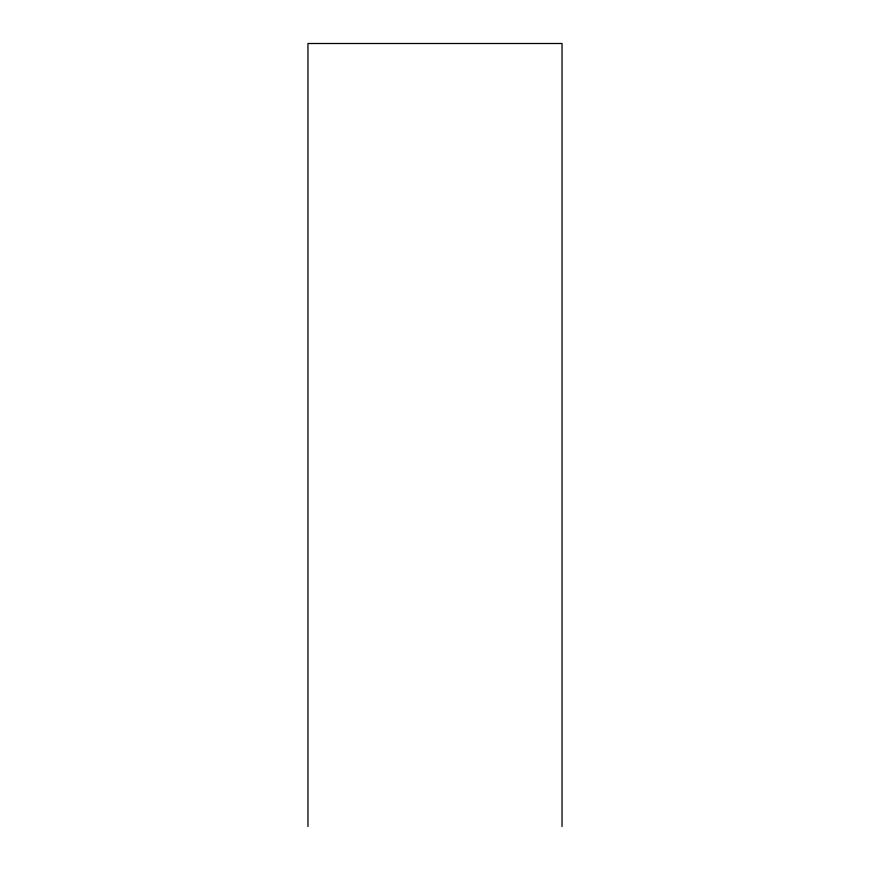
<?xml version="1.0" encoding="UTF-8"?>
<svg xmlns="http://www.w3.org/2000/svg" width="870" height="870" viewBox="0 0 870 870"><rect width="100%" height="100%" fill="white"/><g stroke="black" fill="none" stroke-linecap="round" stroke-linejoin="round"><path stroke-width="1.3" d="M562.042 826.5L562.042 43.5L307.958 43.5L307.958 826.5"/></g></svg>
